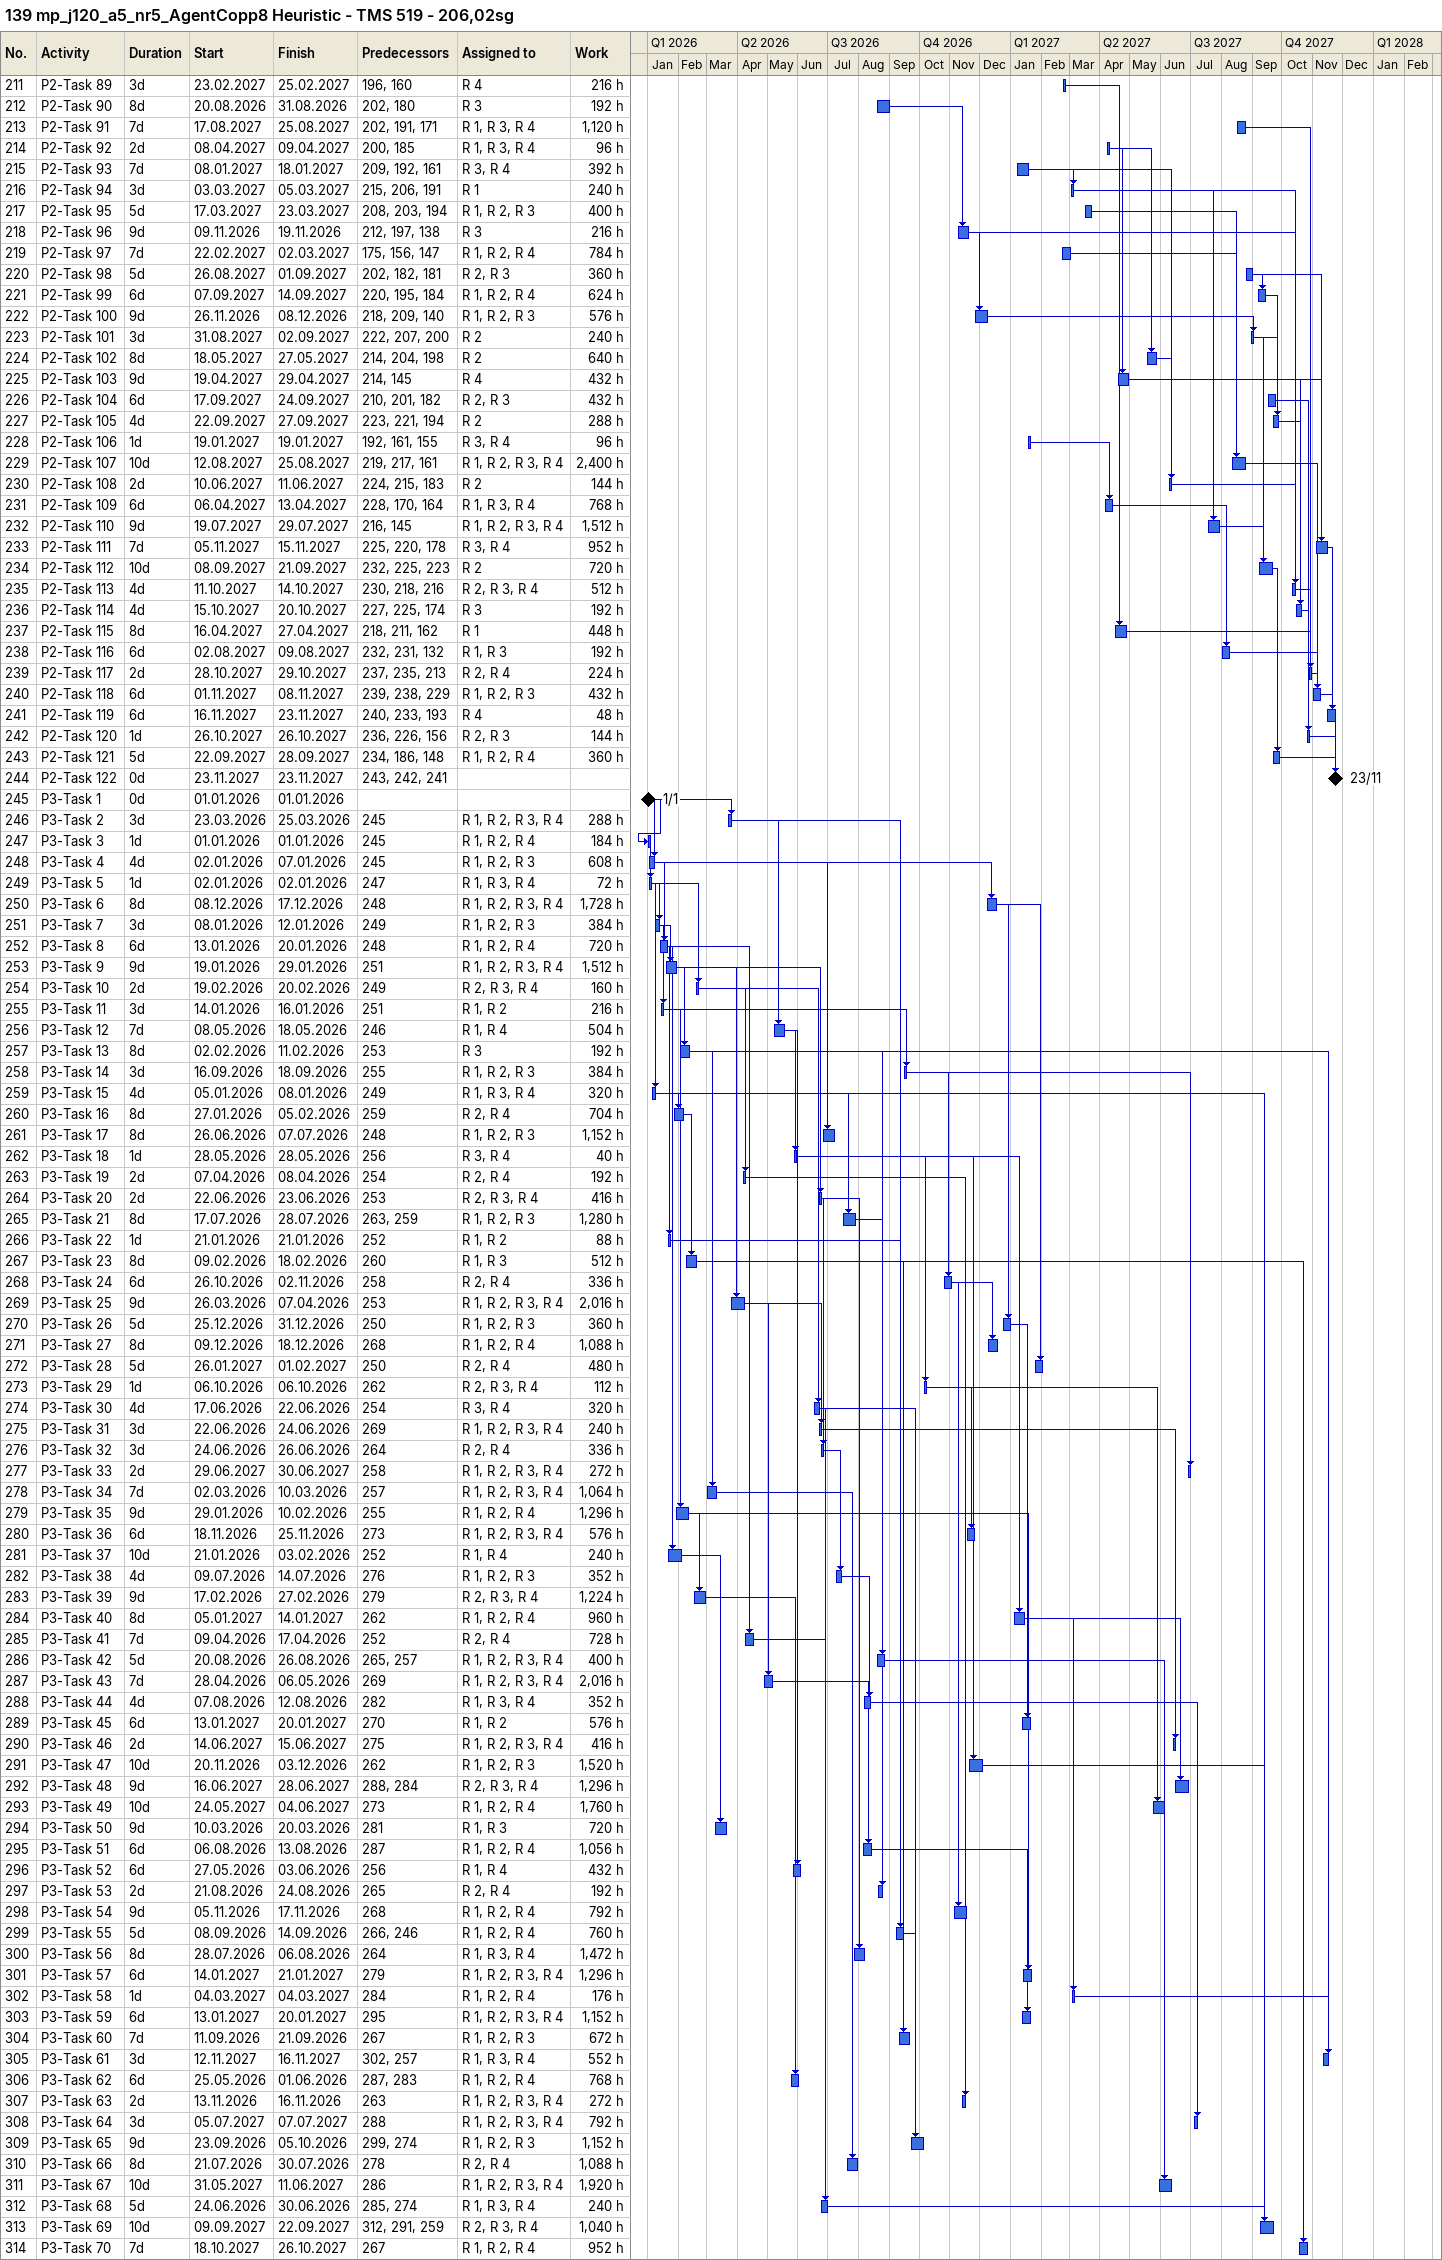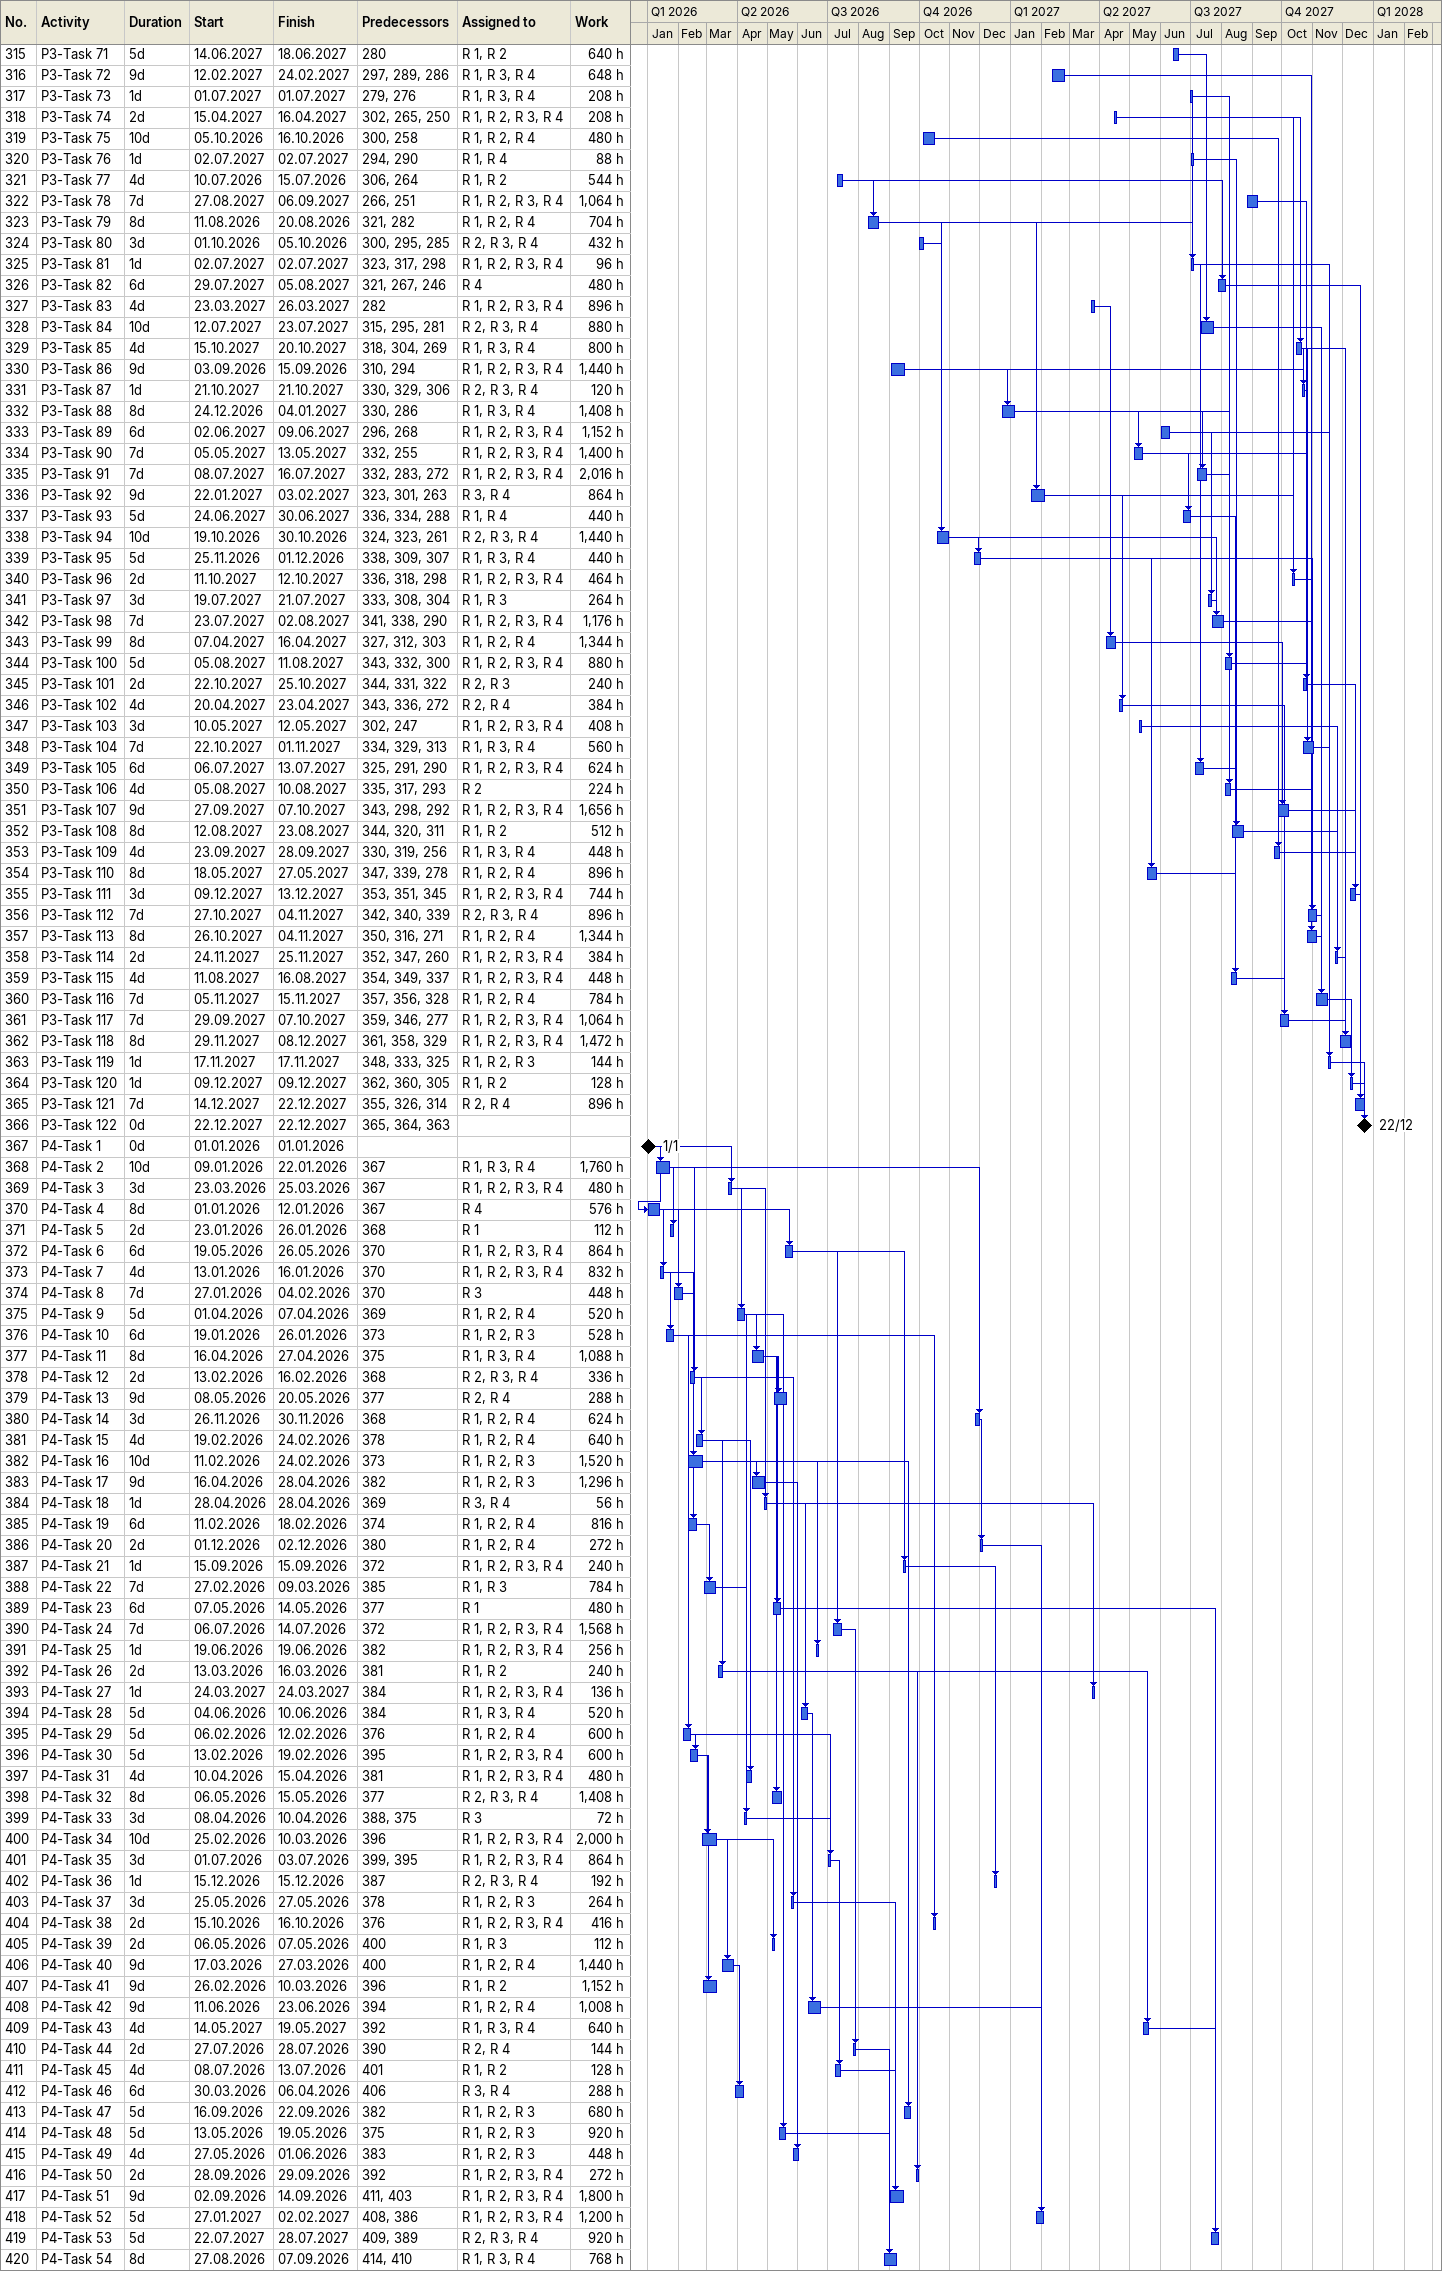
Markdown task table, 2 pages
139 mp_j120_a5_nr5_AgentCopp8 Heuristic - TMS 519 - 206,02sg

| ID | Task | Duration | Start | Finish | Predecessors | Resources | Work (h) |
|---|---|---|---|---|---|---|---|
| 211 | P2-Task 89 | 3d | 2027-02-23 | 2027-02-25 | 196, 160 | R 4 | 216 |
| 212 | P2-Task 90 | 8d | 2026-08-20 | 2026-08-31 | 202, 180 | R 3 | 192 |
| 213 | P2-Task 91 | 7d | 2027-08-17 | 2027-08-25 | 202, 191, 171 | R 1, R 3, R 4 | 1120 |
| 214 | P2-Task 92 | 2d | 2027-04-08 | 2027-04-09 | 200, 185 | R 1, R 3, R 4 | 96 |
| 215 | P2-Task 93 | 7d | 2027-01-08 | 2027-01-18 | 209, 192, 161 | R 3, R 4 | 392 |
| 216 | P2-Task 94 | 3d | 2027-03-03 | 2027-03-05 | 215, 206, 191 | R 1 | 240 |
| 217 | P2-Task 95 | 5d | 2027-03-17 | 2027-03-23 | 208, 203, 194 | R 1, R 2, R 3 | 400 |
| 218 | P2-Task 96 | 9d | 2026-11-09 | 2026-11-19 | 212, 197, 138 | R 3 | 216 |
| 219 | P2-Task 97 | 7d | 2027-02-22 | 2027-03-02 | 175, 156, 147 | R 1, R 2, R 4 | 784 |
| 220 | P2-Task 98 | 5d | 2027-08-26 | 2027-09-01 | 202, 182, 181 | R 2, R 3 | 360 |
| 221 | P2-Task 99 | 6d | 2027-09-07 | 2027-09-14 | 220, 195, 184 | R 1, R 2, R 4 | 624 |
| 222 | P2-Task 100 | 9d | 2026-11-26 | 2026-12-08 | 218, 209, 140 | R 1, R 2, R 3 | 576 |
| 223 | P2-Task 101 | 3d | 2027-08-31 | 2027-09-02 | 222, 207, 200 | R 2 | 240 |
| 224 | P2-Task 102 | 8d | 2027-05-18 | 2027-05-27 | 214, 204, 198 | R 2 | 640 |
| 225 | P2-Task 103 | 9d | 2027-04-19 | 2027-04-29 | 214, 145 | R 4 | 432 |
| 226 | P2-Task 104 | 6d | 2027-09-17 | 2027-09-24 | 210, 201, 182 | R 2, R 3 | 432 |
| 227 | P2-Task 105 | 4d | 2027-09-22 | 2027-09-27 | 223, 221, 194 | R 2 | 288 |
| 228 | P2-Task 106 | 1d | 2027-01-19 | 2027-01-19 | 192, 161, 155 | R 3, R 4 | 96 |
| 229 | P2-Task 107 | 10d | 2027-08-12 | 2027-08-25 | 219, 217, 161 | R 1, R 2, R 3, R 4 | 2400 |
| 230 | P2-Task 108 | 2d | 2027-06-10 | 2027-06-11 | 224, 215, 183 | R 2 | 144 |
| 231 | P2-Task 109 | 6d | 2027-04-06 | 2027-04-13 | 228, 170, 164 | R 1, R 3, R 4 | 768 |
| 232 | P2-Task 110 | 9d | 2027-07-19 | 2027-07-29 | 216, 145 | R 1, R 2, R 3, R 4 | 1512 |
| 233 | P2-Task 111 | 7d | 2027-11-05 | 2027-11-15 | 225, 220, 178 | R 3, R 4 | 952 |
| 234 | P2-Task 112 | 10d | 2027-09-08 | 2027-09-21 | 232, 225, 223 | R 2 | 720 |
| 235 | P2-Task 113 | 4d | 2027-10-11 | 2027-10-14 | 230, 218, 216 | R 2, R 3, R 4 | 512 |
| 236 | P2-Task 114 | 4d | 2027-10-15 | 2027-10-20 | 227, 225, 174 | R 3 | 192 |
| 237 | P2-Task 115 | 8d | 2027-04-16 | 2027-04-27 | 218, 211, 162 | R 1 | 448 |
| 238 | P2-Task 116 | 6d | 2027-08-02 | 2027-08-09 | 232, 231, 132 | R 1, R 3 | 192 |
| 239 | P2-Task 117 | 2d | 2027-10-28 | 2027-10-29 | 237, 235, 213 | R 2, R 4 | 224 |
| 240 | P2-Task 118 | 6d | 2027-11-01 | 2027-11-08 | 239, 238, 229 | R 1, R 2, R 3 | 432 |
| 241 | P2-Task 119 | 6d | 2027-11-16 | 2027-11-23 | 240, 233, 193 | R 4 | 48 |
| 242 | P2-Task 120 | 1d | 2027-10-26 | 2027-10-26 | 236, 226, 156 | R 2, R 3 | 144 |
| 243 | P2-Task 121 | 5d | 2027-09-22 | 2027-09-28 | 234, 186, 148 | R 1, R 2, R 4 | 360 |
| 244 | P2-Task 122 | 0d | 2027-11-23 | 2027-11-23 | 243, 242, 241 |  |  |
| 245 | P3-Task 1 | 0d | 2026-01-01 | 2026-01-01 |  |  |  |
| 246 | P3-Task 2 | 3d | 2026-03-23 | 2026-03-25 | 245 | R 1, R 2, R 3, R 4 | 288 |
| 247 | P3-Task 3 | 1d | 2026-01-01 | 2026-01-01 | 245 | R 1, R 2, R 4 | 184 |
| 248 | P3-Task 4 | 4d | 2026-01-02 | 2026-01-07 | 245 | R 1, R 2, R 3 | 608 |
| 249 | P3-Task 5 | 1d | 2026-01-02 | 2026-01-02 | 247 | R 1, R 3, R 4 | 72 |
| 250 | P3-Task 6 | 8d | 2026-12-08 | 2026-12-17 | 248 | R 1, R 2, R 3, R 4 | 1728 |
| 251 | P3-Task 7 | 3d | 2026-01-08 | 2026-01-12 | 249 | R 1, R 2, R 3 | 384 |
| 252 | P3-Task 8 | 6d | 2026-01-13 | 2026-01-20 | 248 | R 1, R 2, R 4 | 720 |
| 253 | P3-Task 9 | 9d | 2026-01-19 | 2026-01-29 | 251 | R 1, R 2, R 3, R 4 | 1512 |
| 254 | P3-Task 10 | 2d | 2026-02-19 | 2026-02-20 | 249 | R 2, R 3, R 4 | 160 |
| 255 | P3-Task 11 | 3d | 2026-01-14 | 2026-01-16 | 251 | R 1, R 2 | 216 |
| 256 | P3-Task 12 | 7d | 2026-05-08 | 2026-05-18 | 246 | R 1, R 4 | 504 |
| 257 | P3-Task 13 | 8d | 2026-02-02 | 2026-02-11 | 253 | R 3 | 192 |
| 258 | P3-Task 14 | 3d | 2026-09-16 | 2026-09-18 | 255 | R 1, R 2, R 3 | 384 |
| 259 | P3-Task 15 | 4d | 2026-01-05 | 2026-01-08 | 249 | R 1, R 3, R 4 | 320 |
| 260 | P3-Task 16 | 8d | 2026-01-27 | 2026-02-05 | 259 | R 2, R 4 | 704 |
| 261 | P3-Task 17 | 8d | 2026-06-26 | 2026-07-07 | 248 | R 1, R 2, R 3 | 1152 |
| 262 | P3-Task 18 | 1d | 2026-05-28 | 2026-05-28 | 256 | R 3, R 4 | 40 |
| 263 | P3-Task 19 | 2d | 2026-04-07 | 2026-04-08 | 254 | R 2, R 4 | 192 |
| 264 | P3-Task 20 | 2d | 2026-06-22 | 2026-06-23 | 253 | R 2, R 3, R 4 | 416 |
| 265 | P3-Task 21 | 8d | 2026-07-17 | 2026-07-28 | 263, 259 | R 1, R 2, R 3 | 1280 |
| 266 | P3-Task 22 | 1d | 2026-01-21 | 2026-01-21 | 252 | R 1, R 2 | 88 |
| 267 | P3-Task 23 | 8d | 2026-02-09 | 2026-02-18 | 260 | R 1, R 3 | 512 |
| 268 | P3-Task 24 | 6d | 2026-10-26 | 2026-11-02 | 258 | R 2, R 4 | 336 |
| 269 | P3-Task 25 | 9d | 2026-03-26 | 2026-04-07 | 253 | R 1, R 2, R 3, R 4 | 2016 |
| 270 | P3-Task 26 | 5d | 2026-12-25 | 2026-12-31 | 250 | R 1, R 2, R 3 | 360 |
| 271 | P3-Task 27 | 8d | 2026-12-09 | 2026-12-18 | 268 | R 1, R 2, R 4 | 1088 |
| 272 | P3-Task 28 | 5d | 2027-01-26 | 2027-02-01 | 250 | R 2, R 4 | 480 |
| 273 | P3-Task 29 | 1d | 2026-10-06 | 2026-10-06 | 262 | R 2, R 3, R 4 | 112 |
| 274 | P3-Task 30 | 4d | 2026-06-17 | 2026-06-22 | 254 | R 3, R 4 | 320 |
| 275 | P3-Task 31 | 3d | 2026-06-22 | 2026-06-24 | 269 | R 1, R 2, R 3, R 4 | 240 |
| 276 | P3-Task 32 | 3d | 2026-06-24 | 2026-06-26 | 264 | R 2, R 4 | 336 |
| 277 | P3-Task 33 | 2d | 2027-06-29 | 2027-06-30 | 258 | R 1, R 2, R 3, R 4 | 272 |
| 278 | P3-Task 34 | 7d | 2026-03-02 | 2026-03-10 | 257 | R 1, R 2, R 3, R 4 | 1064 |
| 279 | P3-Task 35 | 9d | 2026-01-29 | 2026-02-10 | 255 | R 1, R 2, R 4 | 1296 |
| 280 | P3-Task 36 | 6d | 2026-11-18 | 2026-11-25 | 273 | R 1, R 2, R 3, R 4 | 576 |
| 281 | P3-Task 37 | 10d | 2026-01-21 | 2026-02-03 | 252 | R 1, R 4 | 240 |
| 282 | P3-Task 38 | 4d | 2026-07-09 | 2026-07-14 | 276 | R 1, R 2, R 3 | 352 |
| 283 | P3-Task 39 | 9d | 2026-02-17 | 2026-02-27 | 279 | R 2, R 3, R 4 | 1224 |
| 284 | P3-Task 40 | 8d | 2027-01-05 | 2027-01-14 | 262 | R 1, R 2, R 4 | 960 |
| 285 | P3-Task 41 | 7d | 2026-04-09 | 2026-04-17 | 252 | R 2, R 4 | 728 |
| 286 | P3-Task 42 | 5d | 2026-08-20 | 2026-08-26 | 265, 257 | R 1, R 2, R 3, R 4 | 400 |
| 287 | P3-Task 43 | 7d | 2026-04-28 | 2026-05-06 | 269 | R 1, R 2, R 3, R 4 | 2016 |
| 288 | P3-Task 44 | 4d | 2026-08-07 | 2026-08-12 | 282 | R 1, R 3, R 4 | 352 |
| 289 | P3-Task 45 | 6d | 2027-01-13 | 2027-01-20 | 270 | R 1, R 2 | 576 |
| 290 | P3-Task 46 | 2d | 2027-06-14 | 2027-06-15 | 275 | R 1, R 2, R 3, R 4 | 416 |
| 291 | P3-Task 47 | 10d | 2026-11-20 | 2026-12-03 | 262 | R 1, R 2, R 3 | 1520 |
| 292 | P3-Task 48 | 9d | 2027-06-16 | 2027-06-28 | 288, 284 | R 2, R 3, R 4 | 1296 |
| 293 | P3-Task 49 | 10d | 2027-05-24 | 2027-06-04 | 273 | R 1, R 2, R 4 | 1760 |
| 294 | P3-Task 50 | 9d | 2026-03-10 | 2026-03-20 | 281 | R 1, R 3 | 720 |
| 295 | P3-Task 51 | 6d | 2026-08-06 | 2026-08-13 | 287 | R 1, R 2, R 4 | 1056 |
| 296 | P3-Task 52 | 6d | 2026-05-27 | 2026-06-03 | 256 | R 1, R 4 | 432 |
| 297 | P3-Task 53 | 2d | 2026-08-21 | 2026-08-24 | 265 | R 2, R 4 | 192 |
| 298 | P3-Task 54 | 9d | 2026-11-05 | 2026-11-17 | 268 | R 1, R 2, R 4 | 792 |
| 299 | P3-Task 55 | 5d | 2026-09-08 | 2026-09-14 | 266, 246 | R 1, R 2, R 4 | 760 |
| 300 | P3-Task 56 | 8d | 2026-07-28 | 2026-08-06 | 264 | R 1, R 3, R 4 | 1472 |
| 301 | P3-Task 57 | 6d | 2027-01-14 | 2027-01-21 | 279 | R 1, R 2, R 3, R 4 | 1296 |
| 302 | P3-Task 58 | 1d | 2027-03-04 | 2027-03-04 | 284 | R 1, R 2, R 4 | 176 |
| 303 | P3-Task 59 | 6d | 2027-01-13 | 2027-01-20 | 295 | R 1, R 2, R 3, R 4 | 1152 |
| 304 | P3-Task 60 | 7d | 2026-09-11 | 2026-09-21 | 267 | R 1, R 2, R 3 | 672 |
| 305 | P3-Task 61 | 3d | 2027-11-12 | 2027-11-16 | 302, 257 | R 1, R 3, R 4 | 552 |
| 306 | P3-Task 62 | 6d | 2026-05-25 | 2026-06-01 | 287, 283 | R 1, R 2, R 4 | 768 |
| 307 | P3-Task 63 | 2d | 2026-11-13 | 2026-11-16 | 263 | R 1, R 2, R 3, R 4 | 272 |
| 308 | P3-Task 64 | 3d | 2027-07-05 | 2027-07-07 | 288 | R 1, R 2, R 3, R 4 | 792 |
| 309 | P3-Task 65 | 9d | 2026-09-23 | 2026-10-05 | 299, 274 | R 1, R 2, R 3 | 1152 |
| 310 | P3-Task 66 | 8d | 2026-07-21 | 2026-07-30 | 278 | R 2, R 4 | 1088 |
| 311 | P3-Task 67 | 10d | 2027-05-31 | 2027-06-11 | 286 | R 1, R 2, R 3, R 4 | 1920 |
| 312 | P3-Task 68 | 5d | 2026-06-24 | 2026-06-30 | 285, 274 | R 1, R 3, R 4 | 240 |
| 313 | P3-Task 69 | 10d | 2027-09-09 | 2027-09-22 | 312, 291, 259 | R 2, R 3, R 4 | 1040 |
| 314 | P3-Task 70 | 7d | 2027-10-18 | 2027-10-26 | 267 | R 1, R 2, R 4 | 952 |
| 315 | P3-Task 71 | 5d | 2027-06-14 | 2027-06-18 | 280 | R 1, R 2 | 640 |
| 316 | P3-Task 72 | 9d | 2027-02-12 | 2027-02-24 | 297, 289, 286 | R 1, R 3, R 4 | 648 |
| 317 | P3-Task 73 | 1d | 2027-07-01 | 2027-07-01 | 279, 276 | R 1, R 3, R 4 | 208 |
| 318 | P3-Task 74 | 2d | 2027-04-15 | 2027-04-16 | 302, 265, 250 | R 1, R 2, R 3, R 4 | 208 |
| 319 | P3-Task 75 | 10d | 2026-10-05 | 2026-10-16 | 300, 258 | R 1, R 2, R 4 | 480 |
| 320 | P3-Task 76 | 1d | 2027-07-02 | 2027-07-02 | 294, 290 | R 1, R 4 | 88 |
| 321 | P3-Task 77 | 4d | 2026-07-10 | 2026-07-15 | 306, 264 | R 1, R 2 | 544 |
| 322 | P3-Task 78 | 7d | 2027-08-27 | 2027-09-06 | 266, 251 | R 1, R 2, R 3, R 4 | 1064 |
| 323 | P3-Task 79 | 8d | 2026-08-11 | 2026-08-20 | 321, 282 | R 1, R 2, R 4 | 704 |
| 324 | P3-Task 80 | 3d | 2026-10-01 | 2026-10-05 | 300, 295, 285 | R 2, R 3, R 4 | 432 |
| 325 | P3-Task 81 | 1d | 2027-07-02 | 2027-07-02 | 323, 317, 298 | R 1, R 2, R 3, R 4 | 96 |
| 326 | P3-Task 82 | 6d | 2027-07-29 | 2027-08-05 | 321, 267, 246 | R 4 | 480 |
| 327 | P3-Task 83 | 4d | 2027-03-23 | 2027-03-26 | 282 | R 1, R 2, R 3, R 4 | 896 |
| 328 | P3-Task 84 | 10d | 2027-07-12 | 2027-07-23 | 315, 295, 281 | R 2, R 3, R 4 | 880 |
| 329 | P3-Task 85 | 4d | 2027-10-15 | 2027-10-20 | 318, 304, 269 | R 1, R 3, R 4 | 800 |
| 330 | P3-Task 86 | 9d | 2026-09-03 | 2026-09-15 | 310, 294 | R 1, R 2, R 3, R 4 | 1440 |
| 331 | P3-Task 87 | 1d | 2027-10-21 | 2027-10-21 | 330, 329, 306 | R 2, R 3, R 4 | 120 |
| 332 | P3-Task 88 | 8d | 2026-12-24 | 2027-01-04 | 330, 286 | R 1, R 3, R 4 | 1408 |
| 333 | P3-Task 89 | 6d | 2027-06-02 | 2027-06-09 | 296, 268 | R 1, R 2, R 3, R 4 | 1152 |
| 334 | P3-Task 90 | 7d | 2027-05-05 | 2027-05-13 | 332, 255 | R 1, R 2, R 3, R 4 | 1400 |
| 335 | P3-Task 91 | 7d | 2027-07-08 | 2027-07-16 | 332, 283, 272 | R 1, R 2, R 3, R 4 | 2016 |
| 336 | P3-Task 92 | 9d | 2027-01-22 | 2027-02-03 | 323, 301, 263 | R 3, R 4 | 864 |
| 337 | P3-Task 93 | 5d | 2027-06-24 | 2027-06-30 | 336, 334, 288 | R 1, R 4 | 440 |
| 338 | P3-Task 94 | 10d | 2026-10-19 | 2026-10-30 | 324, 323, 261 | R 2, R 3, R 4 | 1440 |
| 339 | P3-Task 95 | 5d | 2026-11-25 | 2026-12-01 | 338, 309, 307 | R 1, R 3, R 4 | 440 |
| 340 | P3-Task 96 | 2d | 2027-10-11 | 2027-10-12 | 336, 318, 298 | R 1, R 2, R 3, R 4 | 464 |
| 341 | P3-Task 97 | 3d | 2027-07-19 | 2027-07-21 | 333, 308, 304 | R 1, R 3 | 264 |
| 342 | P3-Task 98 | 7d | 2027-07-23 | 2027-08-02 | 341, 338, 290 | R 1, R 2, R 3, R 4 | 1176 |
| 343 | P3-Task 99 | 8d | 2027-04-07 | 2027-04-16 | 327, 312, 303 | R 1, R 2, R 4 | 1344 |
| 344 | P3-Task 100 | 5d | 2027-08-05 | 2027-08-11 | 343, 332, 300 | R 1, R 2, R 3, R 4 | 880 |
| 345 | P3-Task 101 | 2d | 2027-10-22 | 2027-10-25 | 344, 331, 322 | R 2, R 3 | 240 |
| 346 | P3-Task 102 | 4d | 2027-04-20 | 2027-04-23 | 343, 336, 272 | R 2, R 4 | 384 |
| 347 | P3-Task 103 | 3d | 2027-05-10 | 2027-05-12 | 302, 247 | R 1, R 2, R 3, R 4 | 408 |
| 348 | P3-Task 104 | 7d | 2027-10-22 | 2027-11-01 | 334, 329, 313 | R 1, R 3, R 4 | 560 |
| 349 | P3-Task 105 | 6d | 2027-07-06 | 2027-07-13 | 325, 291, 290 | R 1, R 2, R 3, R 4 | 624 |
| 350 | P3-Task 106 | 4d | 2027-08-05 | 2027-08-10 | 335, 317, 293 | R 2 | 224 |
| 351 | P3-Task 107 | 9d | 2027-09-27 | 2027-10-07 | 343, 298, 292 | R 1, R 2, R 3, R 4 | 1656 |
| 352 | P3-Task 108 | 8d | 2027-08-12 | 2027-08-23 | 344, 320, 311 | R 1, R 2 | 512 |
| 353 | P3-Task 109 | 4d | 2027-09-23 | 2027-09-28 | 330, 319, 256 | R 1, R 3, R 4 | 448 |
| 354 | P3-Task 110 | 8d | 2027-05-18 | 2027-05-27 | 347, 339, 278 | R 1, R 2, R 4 | 896 |
| 355 | P3-Task 111 | 3d | 2027-12-09 | 2027-12-13 | 353, 351, 345 | R 1, R 2, R 3, R 4 | 744 |
| 356 | P3-Task 112 | 7d | 2027-10-27 | 2027-11-04 | 342, 340, 339 | R 2, R 3, R 4 | 896 |
| 357 | P3-Task 113 | 8d | 2027-10-26 | 2027-11-04 | 350, 316, 271 | R 1, R 2, R 4 | 1344 |
| 358 | P3-Task 114 | 2d | 2027-11-24 | 2027-11-25 | 352, 347, 260 | R 1, R 2, R 3, R 4 | 384 |
| 359 | P3-Task 115 | 4d | 2027-08-11 | 2027-08-16 | 354, 349, 337 | R 1, R 2, R 3, R 4 | 448 |
| 360 | P3-Task 116 | 7d | 2027-11-05 | 2027-11-15 | 357, 356, 328 | R 1, R 2, R 4 | 784 |
| 361 | P3-Task 117 | 7d | 2027-09-29 | 2027-10-07 | 359, 346, 277 | R 1, R 2, R 3, R 4 | 1064 |
| 362 | P3-Task 118 | 8d | 2027-11-29 | 2027-12-08 | 361, 358, 329 | R 1, R 2, R 3, R 4 | 1472 |
| 363 | P3-Task 119 | 1d | 2027-11-17 | 2027-11-17 | 348, 333, 325 | R 1, R 2, R 3 | 144 |
| 364 | P3-Task 120 | 1d | 2027-12-09 | 2027-12-09 | 362, 360, 305 | R 1, R 2 | 128 |
| 365 | P3-Task 121 | 7d | 2027-12-14 | 2027-12-22 | 355, 326, 314 | R 2, R 4 | 896 |
| 366 | P3-Task 122 | 0d | 2027-12-22 | 2027-12-22 | 365, 364, 363 |  |  |
| 367 | P4-Task 1 | 0d | 2026-01-01 | 2026-01-01 |  |  |  |
| 368 | P4-Task 2 | 10d | 2026-01-09 | 2026-01-22 | 367 | R 1, R 3, R 4 | 1760 |
| 369 | P4-Task 3 | 3d | 2026-03-23 | 2026-03-25 | 367 | R 1, R 2, R 3, R 4 | 480 |
| 370 | P4-Task 4 | 8d | 2026-01-01 | 2026-01-12 | 367 | R 4 | 576 |
| 371 | P4-Task 5 | 2d | 2026-01-23 | 2026-01-26 | 368 | R 1 | 112 |
| 372 | P4-Task 6 | 6d | 2026-05-19 | 2026-05-26 | 370 | R 1, R 2, R 3, R 4 | 864 |
| 373 | P4-Task 7 | 4d | 2026-01-13 | 2026-01-16 | 370 | R 1, R 2, R 3, R 4 | 832 |
| 374 | P4-Task 8 | 7d | 2026-01-27 | 2026-02-04 | 370 | R 3 | 448 |
| 375 | P4-Task 9 | 5d | 2026-04-01 | 2026-04-07 | 369 | R 1, R 2, R 4 | 520 |
| 376 | P4-Task 10 | 6d | 2026-01-19 | 2026-01-26 | 373 | R 1, R 2, R 3 | 528 |
| 377 | P4-Task 11 | 8d | 2026-04-16 | 2026-04-27 | 375 | R 1, R 3, R 4 | 1088 |
| 378 | P4-Task 12 | 2d | 2026-02-13 | 2026-02-16 | 368 | R 2, R 3, R 4 | 336 |
| 379 | P4-Task 13 | 9d | 2026-05-08 | 2026-05-20 | 377 | R 2, R 4 | 288 |
| 380 | P4-Task 14 | 3d | 2026-11-26 | 2026-11-30 | 368 | R 1, R 2, R 4 | 624 |
| 381 | P4-Task 15 | 4d | 2026-02-19 | 2026-02-24 | 378 | R 1, R 2, R 4 | 640 |
| 382 | P4-Task 16 | 10d | 2026-02-11 | 2026-02-24 | 373 | R 1, R 2, R 3 | 1520 |
| 383 | P4-Task 17 | 9d | 2026-04-16 | 2026-04-28 | 382 | R 1, R 2, R 3 | 1296 |
| 384 | P4-Task 18 | 1d | 2026-04-28 | 2026-04-28 | 369 | R 3, R 4 | 56 |
| 385 | P4-Task 19 | 6d | 2026-02-11 | 2026-02-18 | 374 | R 1, R 2, R 4 | 816 |
| 386 | P4-Task 20 | 2d | 2026-12-01 | 2026-12-02 | 380 | R 1, R 2, R 4 | 272 |
| 387 | P4-Task 21 | 1d | 2026-09-15 | 2026-09-15 | 372 | R 1, R 2, R 3, R 4 | 240 |
| 388 | P4-Task 22 | 7d | 2026-02-27 | 2026-03-09 | 385 | R 1, R 3 | 784 |
| 389 | P4-Task 23 | 6d | 2026-05-07 | 2026-05-14 | 377 | R 1 | 480 |
| 390 | P4-Task 24 | 7d | 2026-07-06 | 2026-07-14 | 372 | R 1, R 2, R 3, R 4 | 1568 |
| 391 | P4-Task 25 | 1d | 2026-06-19 | 2026-06-19 | 382 | R 1, R 2, R 3, R 4 | 256 |
| 392 | P4-Task 26 | 2d | 2026-03-13 | 2026-03-16 | 381 | R 1, R 2 | 240 |
| 393 | P4-Task 27 | 1d | 2027-03-24 | 2027-03-24 | 384 | R 1, R 2, R 3, R 4 | 136 |
| 394 | P4-Task 28 | 5d | 2026-06-04 | 2026-06-10 | 384 | R 1, R 3, R 4 | 520 |
| 395 | P4-Task 29 | 5d | 2026-02-06 | 2026-02-12 | 376 | R 1, R 2, R 4 | 600 |
| 396 | P4-Task 30 | 5d | 2026-02-13 | 2026-02-19 | 395 | R 1, R 2, R 3, R 4 | 600 |
| 397 | P4-Task 31 | 4d | 2026-04-10 | 2026-04-15 | 381 | R 1, R 2, R 3, R 4 | 480 |
| 398 | P4-Task 32 | 8d | 2026-05-06 | 2026-05-15 | 377 | R 2, R 3, R 4 | 1408 |
| 399 | P4-Task 33 | 3d | 2026-04-08 | 2026-04-10 | 388, 375 | R 3 | 72 |
| 400 | P4-Task 34 | 10d | 2026-02-25 | 2026-03-10 | 396 | R 1, R 2, R 3, R 4 | 2000 |
| 401 | P4-Task 35 | 3d | 2026-07-01 | 2026-07-03 | 399, 395 | R 1, R 2, R 3, R 4 | 864 |
| 402 | P4-Task 36 | 1d | 2026-12-15 | 2026-12-15 | 387 | R 2, R 3, R 4 | 192 |
| 403 | P4-Task 37 | 3d | 2026-05-25 | 2026-05-27 | 378 | R 1, R 2, R 3 | 264 |
| 404 | P4-Task 38 | 2d | 2026-10-15 | 2026-10-16 | 376 | R 1, R 2, R 3, R 4 | 416 |
| 405 | P4-Task 39 | 2d | 2026-05-06 | 2026-05-07 | 400 | R 1, R 3 | 112 |
| 406 | P4-Task 40 | 9d | 2026-03-17 | 2026-03-27 | 400 | R 1, R 2, R 4 | 1440 |
| 407 | P4-Task 41 | 9d | 2026-02-26 | 2026-03-10 | 396 | R 1, R 2 | 1152 |
| 408 | P4-Task 42 | 9d | 2026-06-11 | 2026-06-23 | 394 | R 1, R 2, R 4 | 1008 |
| 409 | P4-Task 43 | 4d | 2027-05-14 | 2027-05-19 | 392 | R 1, R 3, R 4 | 640 |
| 410 | P4-Task 44 | 2d | 2026-07-27 | 2026-07-28 | 390 | R 2, R 4 | 144 |
| 411 | P4-Task 45 | 4d | 2026-07-08 | 2026-07-13 | 401 | R 1, R 2 | 128 |
| 412 | P4-Task 46 | 6d | 2026-03-30 | 2026-04-06 | 406 | R 3, R 4 | 288 |
| 413 | P4-Task 47 | 5d | 2026-09-16 | 2026-09-22 | 382 | R 1, R 2, R 3 | 680 |
| 414 | P4-Task 48 | 5d | 2026-05-13 | 2026-05-19 | 375 | R 1, R 2, R 3 | 920 |
| 415 | P4-Task 49 | 4d | 2026-05-27 | 2026-06-01 | 383 | R 1, R 2, R 3 | 448 |
| 416 | P4-Task 50 | 2d | 2026-09-28 | 2026-09-29 | 392 | R 1, R 2, R 3, R 4 | 272 |
| 417 | P4-Task 51 | 9d | 2026-09-02 | 2026-09-14 | 411, 403 | R 1, R 2, R 3, R 4 | 1800 |
| 418 | P4-Task 52 | 5d | 2027-01-27 | 2027-02-02 | 408, 386 | R 1, R 2, R 3, R 4 | 1200 |
| 419 | P4-Task 53 | 5d | 2027-07-22 | 2027-07-28 | 409, 389 | R 2, R 3, R 4 | 920 |
| 420 | P4-Task 54 | 8d | 2026-08-27 | 2026-09-07 | 414, 410 | R 1, R 3, R 4 | 768 |
